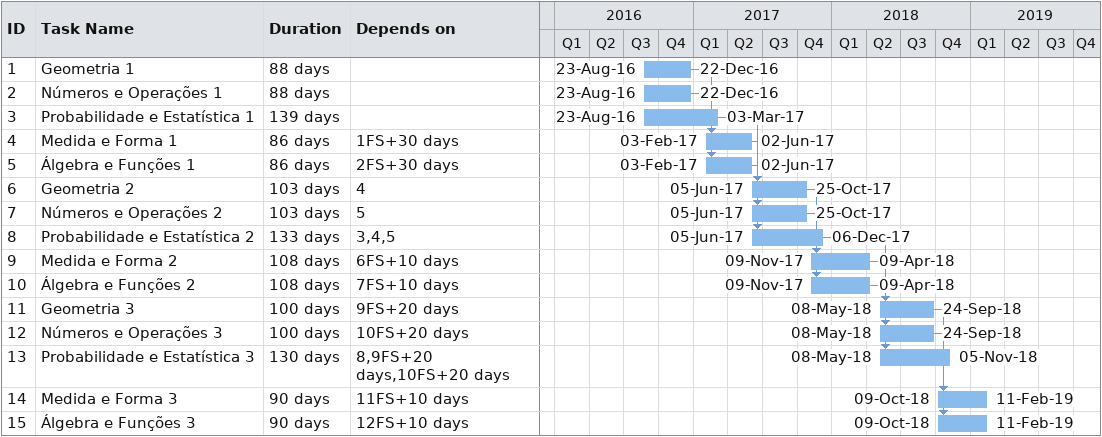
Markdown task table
| ID | Task | Duration | Start | Finish | Predecessors |
|---|---|---|---|---|---|
| 1 | Geometria 1 | 88d | 2016-08-23 | 2016-12-22 |  |
| 2 | Números e Operações 1 | 88d | 2016-08-23 | 2016-12-22 |  |
| 3 | Probabilidade e Estatística 1 | 139d | 2016-08-23 | 2017-03-03 |  |
| 4 | Medida e Forma 1 | 86d | 2017-02-03 | 2017-06-02 | 1FS+30d |
| 5 | Álgebra e Funções 1 | 86d | 2017-02-03 | 2017-06-02 | 2FS+30d |
| 6 | Geometria 2 | 103d | 2017-06-05 | 2017-10-25 | 4 |
| 7 | Números e Operações 2 | 103d | 2017-06-05 | 2017-10-25 | 5 |
| 8 | Probabilidade e Estatística 2 | 133d | 2017-06-05 | 2017-12-06 | 3, 4, 5 |
| 9 | Medida e Forma 2 | 108d | 2017-11-09 | 2018-04-09 | 6FS+10d |
| 10 | Álgebra e Funções 2 | 108d | 2017-11-09 | 2018-04-09 | 7FS+10d |
| 11 | Geometria 3 | 100d | 2018-05-08 | 2018-09-24 | 9FS+20d |
| 12 | Números e Operações 3 | 100d | 2018-05-08 | 2018-09-24 | 10FS+20d |
| 13 | Probabilidade e Estatística 3 | 130d | 2018-05-08 | 2018-11-05 | 8, 9FS+20d, 10FS+20d |
| 14 | Medida e Forma 3 | 90d | 2018-10-09 | 2019-02-11 | 11FS+10d |
| 15 | Álgebra e Funções 3 | 90d | 2018-10-09 | 2019-02-11 | 12FS+10d |
